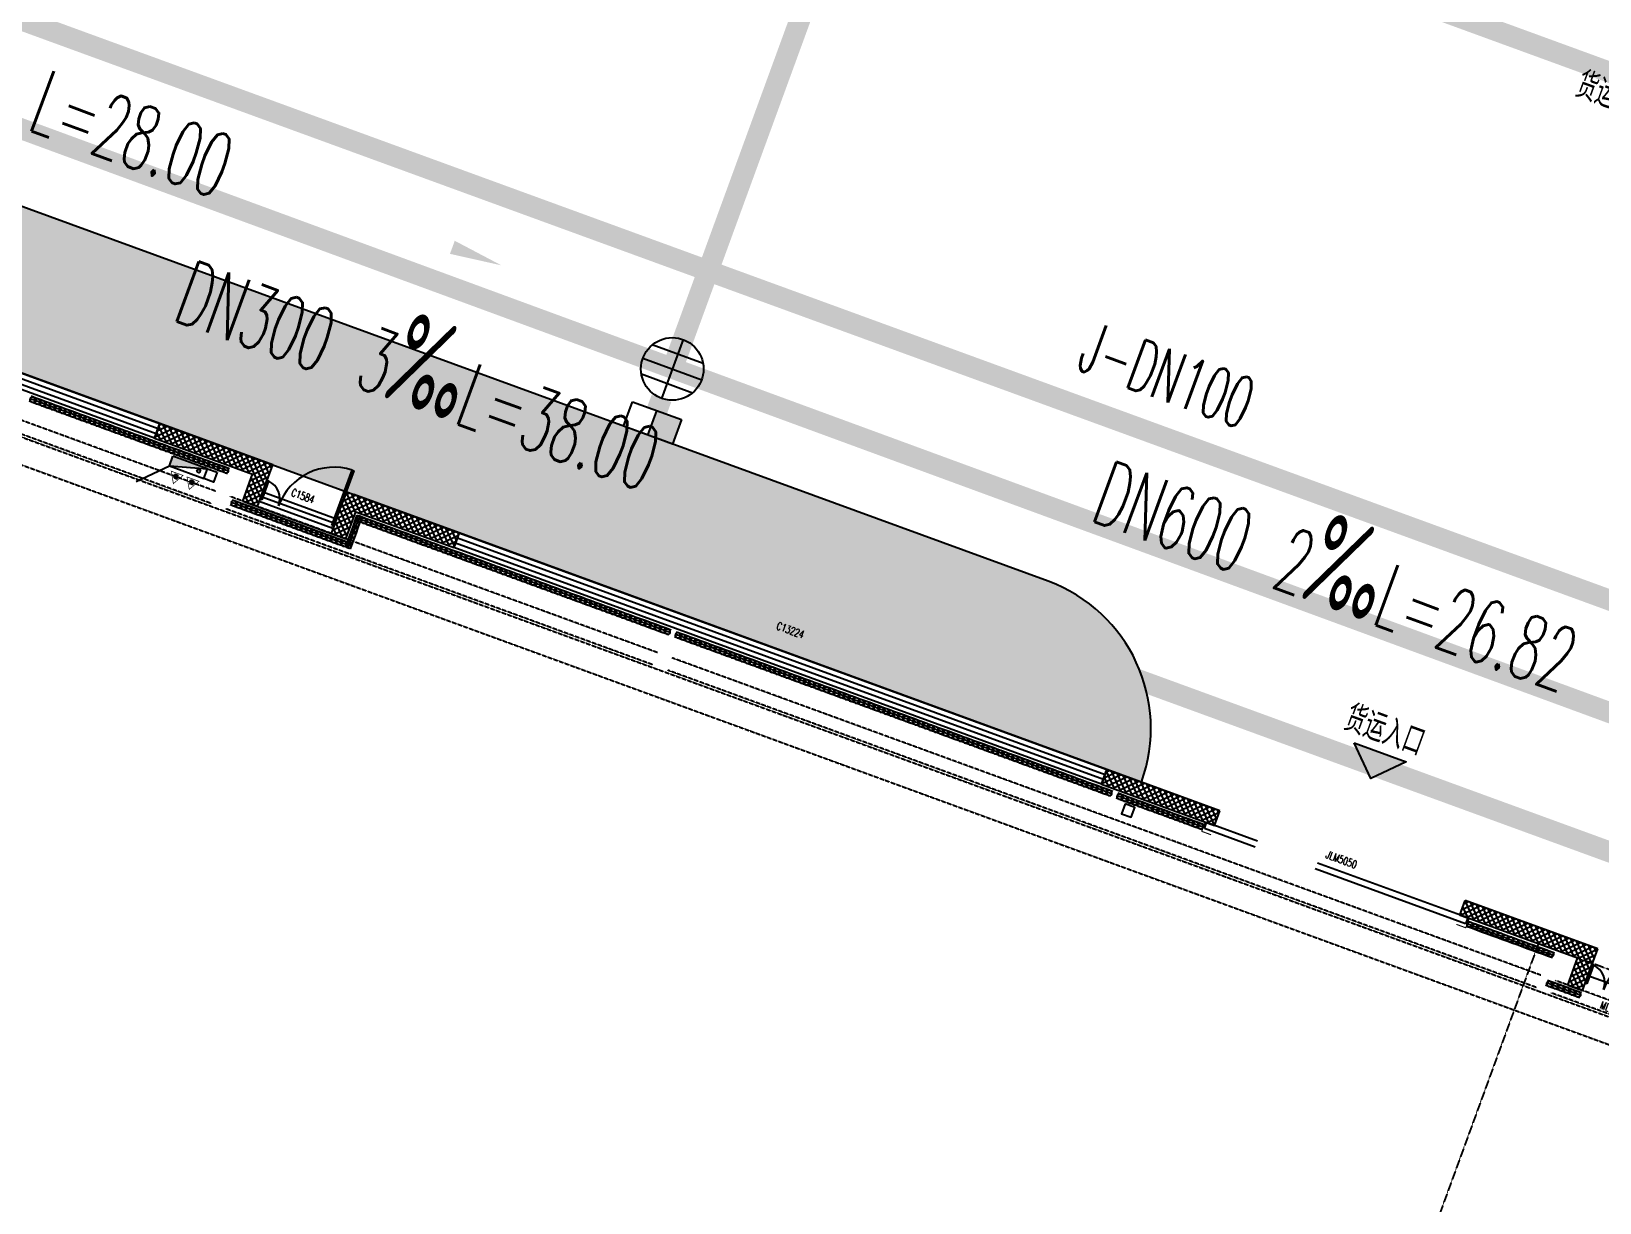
# Model space of a CAD drawing. Extents: x -111898 to 889894, y -2 to 1194865.
# Drawn here: x 629772 to 659789, y 815935 to 838362 of the extents above; entities that cross this region are included whole.
import ezdxf

# ---------------------------------------------------------------- set-up
doc = ezdxf.new("R2010")
doc.units = 0
doc.header["$LTSCALE"] = 10
doc.header["$MEASUREMENT"] = 0
doc.linetypes.add('10平面$0$10平面$0$DASH', pattern=[0.35, 0.25, -0.1])
doc.linetypes.add('10平面$0$DASH', pattern=[0.35, 0.25, -0.1])
doc.layers.get('Defpoints').update_dxf_attribs({"color": 210})
for name, color, linetype in [('0-WALL', 252, 'Continuous'), ('10平面$0$10平面$0$WINDOW', 4, 'Continuous'), ('10平面$0$10平面$0$WINDOW_TEXT', 7, 'Continuous'), ('10平面$0$A-HRAIL', 173, 'Continuous'), ('10平面$0$A-SFCE', 30, 'Continuous'), ('10平面$0$A-TEXT', 61, 'Continuous'), ('10平面$0$AS-WALL', 40, 'Continuous'), ('10平面$0$FH-tri', 180, 'Continuous'), ('10平面$0$PUB_HATCH', 8, 'Continuous'), ('10平面$0$WINDOW', 4, 'Continuous'), ('10平面$0$建-窗', 4, 'Continuous'), ('10平面$0$建-门窗编号', 7, 'Continuous'), ('DIM_污水', 2, 'Continuous'), ('DIM_雨水', 4, 'Continuous'), ('Gps-ZF雨水', 4, 'TG_Y'), ('SB_ZF消火栓', 10, 'Continuous'), ('SB_ZF消火栓M', 10, 'Continuous'), ('TEXT_污水', 2, 'Continuous'), ('TEXT_给水', 3, 'Continuous'), ('TEXT_雨水', 4, 'Continuous'), ('TWT_雨水口', 4, 'Continuous'), ('WALL', 252, 'Continuous'), ('WELL_雨水', 4, 'Continuous')]:
    doc.layers.add(name, color=color, linetype=linetype)
for name, color, linetype, lineweight in [('GPS-ZF污水', 2, 'TG_W', 60), ('GPS-ZF消防', 1, 'TG_X', 60), ('GPS-ZF给水', 3, 'TG_J', 60)]:
    doc.layers.add(name, color=color, linetype=linetype, lineweight=lineweight)
doc.styles.add('10平面$0$10平面$0$_TCH_WINDOW', font='SIMPLEX', dxfattribs={"height": 3.5, "bigfont": 'GBCBIG'})
doc.styles.add('10平面$0$A-STANDARD', font='SIMPLEX', dxfattribs={"bigfont": 'GBCBIG'})
doc.styles.add('10平面$0$A-WIN-LABEL', font='SIMPLEX', dxfattribs={"bigfont": 'GBCBIG'})
doc.styles.add('_TWT_PIPEDN', font='SIMPLEX', dxfattribs={"width": 0.6, "height": 3, "bigfont": 'HZTXT'})
doc.styles.add('TG_LINETYPE', font='SIMPLEX', dxfattribs={"width": 0.8, "height": 3.5, "bigfont": 'HZTXT'})
doc.linetypes.add('TG_J', pattern='A,2,-0.3,["J",TG_LINETYPE,S=0.1,R=0,X=-0.23,Y=-0.15],0', length=2.3)
doc.linetypes.add('TG_W', pattern='A,2,-0.3,["W",TG_LINETYPE,S=0.1,R=0,X=-0.23,Y=-0.15],0', length=2.3)
doc.linetypes.add('TG_WX', pattern='A,3,-0.6,["WX",TG_LINETYPE,S=0.1,R=0,X=-0.52,Y=-0.15],0', length=3.6)
doc.linetypes.add('TG_X', pattern='A,5,-0.3,["X",TG_LINETYPE,S=0.1,R=0,X=-0.23,Y=-0.15],0', length=5.3)
doc.linetypes.add('TG_Y', pattern='A,2,-0.3,["Y",TG_LINETYPE,S=0.1,R=0,X=-0.25,Y=-0.15],0', length=2.3)
pattern_1 = [(45, (60, 0), (-60.000061, 60.000061), []), (135, (60, 0), (-60.000061, -60.000061), [])]
pattern_2 = [(359.79974, (-824318.4, 704905.5), (1605.5824, 1594.398), [240, -48, 64, -48, 240, -960]), (359.79974, (-824398.3, 704953.8), (1605.5824, 1594.398), [160, -120, 240, -120, 160, -800]), (359.79974, (-823836, 705591.9), (1605.5824, 1594.398), [200, -80, 200, -1120]), (359.79974, (-824634.9, 705914.7), (1605.5824, 1594.398), [80, -160, 80, -1280]), (89.79974, (-824474.9, 705914.1), (-1594.398, 1605.5824), [144, -1456]), (89.79974, (-823998.3, 704952.4), (-1594.398, 1605.5824), [160, -1440]), (89.79974, (-823596, 705591), (-1594.398, 1605.5824), [160, -1440]), (44.79974, (-823790.3, 704935.7), (5.5922, 1599.9902), [160, -2102.7417]), (134.79974, (-824206.3, 704937.2), (-1599.9902, 5.5922), [160, -2102.7417]), (63.23469, (-823838.3, 704943.9), (5.5922, 1599.99023), [160, -3417.7088]), (75.7635, (-823918.27, 704952.15), (5.59221, 1599.99023), [160, -6436.969]), (75.7635, (-823516.03, 705590.75), (5.59221, 1599.99023), [128, -6468.969]), (75.7635, (-824442.9, 705914), (5.59221, 1599.99023), [112, -6484.969]), (103.835987, (-824078.27, 704952.7), (5.59221, 1599.99023), [160, -6436.969]), (103.835987, (-823676.03, 705591.3), (5.59221, 1599.99023), [128, -6468.969]), (103.835987, (-824506.9, 705914.2), (5.59221, 1599.99023), [112, -6484.969]), (116.364795, (-824158.3, 704945), (5.5922, 1599.99023), [160, -3417.7069])]

# ---------------------------------------------------------------- blocks, each defined once
blk = doc.blocks.new('10平面$0$JYC-1')
at = {"layer": '10平面$0$FH-tri'}
h = blk.add_hatch(color=2, dxfattribs=at)
h.dxf.hatch_style = 1
h.paths.add_polyline_path([(-91070, 89820), (-89820, 91070), (-89820, 89820)])
at = {"layer": '10平面$0$FH-tri', "color": 2}
blk.add_lwpolyline([(-91070, 89820), (-89820, 91070), (-89820, 91070), (-89820, 89820)], close=True, dxfattribs=at)
at = {"layer": '10平面$0$A-TEXT', "style": '10平面$0$A-STANDARD'}
for p in [(-106842, 104859), (-91627, 89644)]:
    blk.add_text('货运入口', height=900.2, rotation=45, dxfattribs=at).set_placement(p)
blk = doc.blocks.new('10平面$0$WINDOW2DLIB$DYNSTYLE$00000005')
at = {"color": 0}
for points in [[(-0.5, 0.5), (-0.5, -0.5)], [(-0.5, 0.5), (0.5, 0.5)], [(0.5, -0.5), (0.5, 0.5)], [(0.5, 0.1667), (-0.5, 0.1667)], [(0.5, -0.1667), (-0.5, -0.1667)], [(-0.5, -0.5), (0.5, -0.5)]]:
    blk.add_lwpolyline(points, dxfattribs=at)
blk = doc.blocks.new('10平面$0$10平面$0$$DorLib2D$00000126')
at = {"color": 0, "linetype": 'Continuous'}
for p, q in [((-0.532, 0.5), (-0.532, 0.9)), ((0.532, 0.9), (0.532, 0.5))]:
    blk.add_line(p, q, dxfattribs=at)
at = {"color": 0, "linetype": '10平面$0$10平面$0$DASH'}
for p, q in [((-0.532, 0.9), (0.532, 0.9)), ((-0.532, 0.5), (0.532, 0.5))]:
    blk.add_line(p, q, dxfattribs=at)
blk = doc.blocks.new('10平面$0$DOOR2DLIB$SYSLIB$00000123')
at = {"color": 0}
for p, q in [((0.475, -0.001), (0.475, 0.752)), ((0.475, 0.752), (0.5, 0.752)), ((0.5, -0.001), (0.5, 0.752)), ((-0.5, 0), (-0.5, 0.252)), ((-0.475, 0.252), (-0.5, 0.252)), ((-0.475, 0), (-0.475, 0.252)), ((-0.475, 0), (-0.5, 0)), ((0.475, -0.001), (0.5, -0.001))]:
    blk.add_line(p, q, dxfattribs=at)
for centre, radius, start, end in [((0.505, -0.002), 0.755, 92.2493, 179.7238), ((-0.501, 0.003), 0.251, 359.7899, 84.0974)]:
    blk.add_arc(centre, radius, start, end, dxfattribs=at)
blk = doc.blocks.new('10平面$0$42343243')
at = {"layer": '10平面$0$PUB_HATCH'}
h = blk.add_hatch(dxfattribs=at)
h.set_pattern_fill('多孔材料', color=256, scale=30, style=0)
h.set_pattern_definition(pattern_1)
h.paths.add_polyline_path([(-173154, 1223170), (-175454, 1223170), (-175454, 1222870), (-173454, 1222870)])
h = blk.add_hatch(dxfattribs=at)
h.set_pattern_fill('多孔材料', color=256, scale=30, style=0)
h.set_pattern_definition(pattern_1)
h.paths.add_polyline_path([(-173454, 1222320), (-173154, 1222620), (-173154, 1223170), (-173454, 1222870)])
h = blk.add_hatch(dxfattribs=at)
h.set_pattern_fill('多孔材料', color=256, scale=30, style=0)
h.set_pattern_definition(pattern_1)
h.paths.add_polyline_path([(-171654, 1222870), (-171504, 1222970), (-171504, 1223170), (-171654, 1223170)])
h = blk.add_hatch(dxfattribs=at)
h.set_pattern_fill('多孔材料', color=256, scale=30, style=0)
h.set_pattern_definition(pattern_1)
h.paths.add_polyline_path([(-171654, 1222620), (-171354, 1222320), (-171354, 1222870), (-171504, 1222970), (-171654, 1222870)])
h = blk.add_hatch(dxfattribs=at)
h.set_pattern_fill('多孔材料', color=256, scale=30, style=0)
h.set_pattern_definition(pattern_1)
h.paths.add_polyline_path([(-171354, 1222870), (-169354, 1222870), (-169354, 1223170), (-171504, 1223170), (-171504, 1222970)])
h = blk.add_hatch(dxfattribs=at)
h.set_pattern_fill('多孔材料', color=256, scale=30, style=0)
h.set_pattern_definition(pattern_1)
h.paths.add_polyline_path([(-153854, 1223170), (-156154, 1223170), (-156154, 1222870), (-153854, 1222870)])
h = blk.add_hatch(dxfattribs=at)
h.set_pattern_fill('多孔材料', color=256, scale=30, style=0)
h.set_pattern_definition(pattern_1)
h.paths.add_polyline_path([(-146454, 1222870), (-146154, 1223170), (-148854, 1223170), (-148854, 1222870)])
h = blk.add_hatch(dxfattribs=at)
h.set_pattern_fill('多孔材料', color=256, scale=30, style=0)
h.set_pattern_definition(pattern_1)
h.paths.add_polyline_path([(-146454, 1222320), (-146154, 1222620), (-146154, 1223170), (-146454, 1222870)])
h = blk.add_hatch(dxfattribs=at)
h.set_pattern_fill('多孔材料', color=256, scale=30, style=0)
h.set_pattern_definition(pattern_1)
h.paths.add_polyline_path([(-173454, 1222320), (-173154, 1222320), (-173154, 1222620)])
h = blk.add_hatch(dxfattribs=at)
h.set_pattern_fill('多孔材料', color=256, scale=30, style=0)
h.set_pattern_definition(pattern_1)
h.paths.add_polyline_path([(-171654, 1222620), (-171654, 1222320), (-171354, 1222320)])
h = blk.add_hatch(dxfattribs=at)
h.set_pattern_fill('多孔材料', color=256, scale=30, style=0)
h.set_pattern_definition(pattern_1)
h.paths.add_polyline_path([(-146454, 1222320), (-146154, 1222320), (-146154, 1222620)])
at = {"layer": '10平面$0$10平面$0$WINDOW'}
blk.add_line((-144654, 1222620), (-146154, 1222620), dxfattribs=at)
at = {"layer": '10平面$0$AS-WALL'}
for p, q in [((-173154, 1223170), (-175454, 1223170)), ((-175454, 1223170), (-175454, 1222870)), ((-173154, 1222620), (-173154, 1223170)), ((-171654, 1223170), (-171504, 1223170)), ((-171654, 1223170), (-171654, 1222870)), ((-169354, 1223170), (-171504, 1223170)), ((-169354, 1222870), (-169354, 1223170)), ((-153854, 1223170), (-156154, 1223170)), ((-156154, 1223170), (-156154, 1222870)), ((-153854, 1222870), (-153854, 1223170)), ((-146154, 1223170), (-148854, 1223170)), ((-148854, 1222870), (-148854, 1223170)), ((-146154, 1222620), (-146154, 1223170)), ((-175454, 1222870), (-173454, 1222870)), ((-173454, 1222320), (-173454, 1222870)), ((-173154, 1222320), (-173154, 1222620)), ((-171654, 1222870), (-171654, 1222870)), ((-171654, 1222620), (-171654, 1222870)), ((-171654, 1222620), (-171654, 1222320)), ((-171354, 1222320), (-171354, 1222870)), ((-171354, 1222870), (-169354, 1222870)), ((-156154, 1222870), (-153854, 1222870)), ((-146454, 1222870), (-148854, 1222870)), ((-146454, 1222320), (-146454, 1222870)), ((-146154, 1222320), (-146154, 1222620)), ((-173454, 1222320), (-173154, 1222320)), ((-171654, 1222320), (-171354, 1222320)), ((-146454, 1222320), (-146154, 1222320))]:
    blk.add_line(p, q, dxfattribs=at)
at = {"layer": '10平面$0$10平面$0$WINDOW'}
ref = blk.add_blockref('10平面$0$DOOR2DLIB$SYSLIB$00000123', (-145404, 1222470), dxfattribs=dict(at, xscale=-1500, yscale=-1500, zscale=300, rotation=179.9999999999555))
ref.add_attrib('A', 'MLC1584', (-145737, 1222108), dxfattribs={"layer": '10平面$0$10平面$0$WINDOW_TEXT', "height": 148.8, "rotation": 360, "style": '10平面$0$10平面$0$_TCH_WINDOW', "width": 0.705882})
ref = blk.add_blockref('10平面$0$10平面$0$$DorLib2D$00000126', (-151354, 1223020), dxfattribs=dict(at, xscale=5000, yscale=300, zscale=300, rotation=180))
ref.add_attrib('A', 'JLM5050', (-151655, 1223016), dxfattribs={"layer": '10平面$0$10平面$0$WINDOW_TEXT', "height": 148.8, "style": '10平面$0$10平面$0$_TCH_WINDOW', "width": 0.705882})
at = {"layer": '10平面$0$建-窗'}
ref = blk.add_blockref('10平面$0$WINDOW2DLIB$DYNSTYLE$00000005', (-185904, 1223020), dxfattribs=dict(at, xscale=-20900, yscale=-300, zscale=300, rotation=359.9999999994913))
ref.add_attrib('A', 'C20924', (-186194, 1223521), dxfattribs={"layer": '10平面$0$建-门窗编号', "height": 148.8, "style": '10平面$0$A-WIN-LABEL', "width": 0.705882})
ref = blk.add_blockref('10平面$0$WINDOW2DLIB$DYNSTYLE$00000005', (-162754, 1223020), dxfattribs=dict(at, xscale=-13200, yscale=-300, zscale=300, rotation=359.9999999996728))
ref.add_attrib('A', 'C13224', (-163034, 1223521), dxfattribs={"layer": '10平面$0$建-门窗编号', "height": 148.8, "style": '10平面$0$A-WIN-LABEL', "width": 0.705882})
ref = blk.add_blockref('10平面$0$WINDOW2DLIB$DYNSTYLE$00000005', (-172404, 1222470), dxfattribs=dict(at, xscale=-1500, yscale=300, zscale=300, rotation=179.9999999999555))
ref.add_attrib('A', 'C1584', (-172634, 1222733), dxfattribs={"layer": '10平面$0$建-门窗编号', "height": 148.8, "rotation": 360, "style": '10平面$0$A-WIN-LABEL', "width": 0.705882})
blk = doc.blocks.new('A$C5D961328')
at = {"layer": 'SB_ZF消火栓', "linetype": 'Continuous'}
h = blk.add_hatch(dxfattribs=at)
h.set_pattern_fill('ANSI31', color=256, scale=129.330432, angle=270, style=0)
h.set_pattern_definition([(45, (-18410.044, -5691.868), (11.431303, -11.431303), [])])
h.paths.add_polyline_path([(228, 343), (228, 427), (153, 427), (153, 343)])
h = blk.add_hatch(dxfattribs=at)
h.set_pattern_fill('ANSI31', color=256, scale=129.330432, angle=270, style=0)
h.set_pattern_definition([(45, (-18087.504, -5691.868), (11.431303, -11.431303), [])])
h.paths.add_polyline_path([(550, 343), (550, 427), (475, 427), (475, 343)])
at = {"layer": 'SB_ZF消火栓'}
blk.add_hatch(color=256, dxfattribs=at).paths.add_polyline_path([(0, 40), (700, 40), (700, 240)])
for p, q in [((1195, 735), (700, 240)), ((700, 240), (0, 240)), ((0, 240), (0, 40)), ((700, 240), (0, 40)), ((0, 40), (700, 40)), ((700, 240), (700, 40))]:
    blk.add_line(p, q, dxfattribs=at)
at = {"layer": 'SB_ZF消火栓', "linetype": 'Continuous'}
for points, const_width in [([(312, 321), (190, 531), (69, 321), (312, 321), (190, 531)], 12.9), ([(228, 343), (228, 427), (153, 427), (153, 343), (228, 343)], 7.76), ([(634, 321), (513, 531), (392, 321), (634, 321), (513, 531)], 12.9), ([(550, 343), (550, 427), (475, 427), (475, 343), (550, 343)], 7.76)]:
    blk.add_lwpolyline(points, dxfattribs=dict(at, const_width=const_width))
at = {"layer": 'SB_ZF消火栓', "color": 1}
blk.add_circle((140, 140), 32.5, dxfattribs=at)
blk = doc.blocks.new('10平面$0$3333')
at = {"layer": '10平面$0$A-SFCE', "const_width": 20}
blk.add_lwpolyline([(-227064, 766320), (-227064, 766510), (-227244, 766510), (-227244, 766320)], dxfattribs=at)
blk = doc.blocks.new('10平面$0$99平面图例外参$0$$LinePat$圆环')
for points in [[(0, 150), (300, 150)], [(0, 0), (300, 0)], [(0, -150), (300, -150)]]:
    blk.add_lwpolyline(points)
at = {"color": 0}
blk.add_circle((150, 0), 150, dxfattribs=at)
blk = doc.blocks.new('DOOR2DLIB$SYSLIB$00000123')
at = {"color": 0}
for p, q in [((0.475, -0.001), (0.475, 0.752)), ((0.475, 0.752), (0.5, 0.752)), ((0.5, -0.001), (0.5, 0.752)), ((-0.5, 0), (-0.5, 0.252)), ((-0.475, 0.252), (-0.5, 0.252)), ((-0.475, 0), (-0.475, 0.252)), ((-0.475, 0), (-0.5, 0)), ((0.475, -0.001), (0.5, -0.001))]:
    blk.add_line(p, q, dxfattribs=at)
for centre, radius, start, end in [((0.505, -0.002), 0.755, 92.2493, 179.7238), ((-0.501, 0.003), 0.251, 359.7899, 84.0974)]:
    blk.add_arc(centre, radius, start, end, dxfattribs=at)
blk = doc.blocks.new('$TwtSys$00000424')
for p, q in [((-500, 250), (500, 250)), ((-500, -250), (-500, 250)), ((0, -250), (0, 250)), ((500, 250), (500, -250)), ((500, -250), (-500, -250))]:
    blk.add_line(p, q)
blk.add_solid([(0, 250), (500, 250), (0, -250), (500, -250)])
blk = doc.blocks.new('$TWTSYS$00000375')
for p, q in [((0, 0.5, 0), (0, -0.5, 0)), ((-0.5, 0, 0), (0.5, 0, 0)), ((0.433, 0.25, 0), (-0.433, 0.25, 0)), ((0.433, -0.25, 0), (-0.433, -0.25, 0))]:
    blk.add_line(p, q)
blk.add_circle((0, 0, 0), 0.5)

msp = doc.modelspace()

# ---------------------------------------------------------------- hatches: boundary and pattern name
at = {"layer": '0-WALL'}
h = msp.add_hatch(dxfattribs=at)
h.set_pattern_fill('草坪或沼泽', color=8, scale=400, angle=-0.200257)
h.set_pattern_definition([(359.79974, (-824318.4, 704905.5), (1605.5824, 1594.398), [240, -48, 64, -48, 240, -960]), (359.79974, (-824398.3, 704953.8), (1605.5824, 1594.398), [160, -120, 240, -120, 160, -800]), (359.79974, (-823836, 705591.9), (1605.5824, 1594.398), [200, -80, 200, -1120]), (359.79974, (-824634.9, 705914.7), (1605.5824, 1594.398), [80, -160, 80, -1280]), (89.79974, (-824474.9, 705914.1), (-1594.398, 1605.5824), [144, -1456]), (89.79974, (-823998.3, 704952.4), (-1594.398, 1605.5824), [160, -1440]), (89.79974, (-823596, 705591), (-1594.398, 1605.5824), [160, -1440]), (44.79974, (-823790.3, 704935.7), (5.5922, 1599.9902), [160, -2102.7417]), (134.79974, (-824206.3, 704937.2), (-1599.9902, 5.5922), [160, -2102.7417]), (63.23469, (-823838.3, 704943.9), (5.5922, 1599.99023), [160, -3417.7088]), (75.7635, (-823918.27, 704952.15), (5.59221, 1599.99023), [160, -6436.969]), (75.7635, (-823516.03, 705590.75), (5.59221, 1599.99023), [128, -6468.969]), (75.7635, (-824442.9, 705914), (5.59221, 1599.99023), [112, -6484.969]), (103.835987, (-824078.27, 704952.7), (5.59221, 1599.99023), [160, -6436.969]), (103.835987, (-823676.03, 705591.3), (5.59221, 1599.99023), [128, -6468.969]), (103.835987, (-824506.9, 705914.2), (5.59221, 1599.99023), [112, -6484.969]), (116.364795, (-824158.3, 704945), (5.5922, 1599.99023), [160, -3417.7069])])
edge = h.paths.add_edge_path()
edge.add_line((741503.08, 933538.38), (741712.87, 934018.57))
edge.add_line((741712.87, 934018.57), (745060.96, 941812.89))
edge.add_line((745060.96, 941812.89), (766890.86, 1001849.76))
edge.add_line((766890.86, 1001849.76), (760346.98, 1016169.02))
edge.add_line((760346.98, 1016169.02), (737579.78, 1026362.54))
edge.add_line((737579.78, 1026362.54), (720756.11, 1037729.77))
edge.add_line((720756.11, 1037729.77), (653654.65, 1067773.01))
edge.add_line((653654.65, 1067773.01), (467795.25, 820503.81))
edge.add_line((467795.25, 820503.81), (468143.58, 820404.89))
edge.add_line((468143.58, 820404.89), (647181.92, 1058601.18))
edge.add_line((647181.92, 1058601.18), (648464.56, 1058132.56))
edge.add_line((648464.56, 1058132.56), (650350.23, 1063296.8))
edge.add_line((650350.23, 1063296.8), (720796.15, 1037558.69))
edge.add_line((720796.15, 1037558.69), (718909.6, 1032395.07))
edge.add_line((718909.6, 1032395.07), (725484.49, 1029992.9))
edge.add_line((725484.49, 1029992.9), (726513.26, 1032808.65))
edge.add_line((726513.26, 1032808.65), (729331.07, 1031779.14))
edge.add_line((729331.07, 1031779.14), (728302.36, 1028963.46))
edge.add_line((728302.36, 1028963.46), (747084.56, 1022101.19))
edge.add_line((747084.56, 1022101.19), (755217.14, 1018452.95))
edge.add_arc((743028.5, 1006160.87), 17310.64, -14.619994, 45.242091, ccw=False)
edge.add_line((759778.64, 1001791.54), (760685.99, 1001458.08))
edge.add_line((760685.99, 1001458.08), (765094.65, 999847.31))
edge.add_line((765094.65, 999847.31), (740941.69, 933744.02))
edge.add_line((740941.69, 933744.02), (741503.08, 933538.38))
h = msp.add_hatch(dxfattribs=at)
h.set_pattern_fill('草坪或沼泽', color=8, scale=400, angle=-0.200257)
h.set_pattern_definition(pattern_2)
edge = h.paths.add_edge_path()
edge.add_arc((648199.44, 825017.41), 3000, -20.069894, 69.810161)
edge.add_line((649234.84, 827833.07), (615045.33, 840324.56))
edge.add_arc((614009.94, 837508.88), 3000.02, 69.81041, 159.929048)
edge.add_line((611192.12, 838538.43), (651017.27, 823987.91))
h = msp.add_hatch(dxfattribs=at)
h.set_pattern_fill('草坪或沼泽', color=8, scale=400, angle=-0.200257)
h.set_pattern_definition(pattern_2)
edge = h.paths.add_edge_path()
edge.add_arc((650511.7, 756169.39), 10500.96, 256.529736, 339.513382)
edge.add_line((660348.51, 752494.17), (679697.02, 805450.72))
edge.add_arc((669857.31, 809118.83), 10501.18, 339.555259, 430.470113)
edge.add_line((673367.84, 819015.84), (665666.23, 821829.71))
edge.add_arc((664733, 818975.44), 3002.96, 71.894482, 159.906593)
edge.add_line((661912.83, 820007.11), (676753.33, 814584.98))
edge.add_line((676753.33, 814584.98), (651633.06, 745830.18))
edge.add_line((651633.06, 745830.18), (636792.24, 751252.41))
edge.add_line((636792.24, 751252.41), (636463.06, 750350.45))
edge.add_arc((637878, 749836.1), 1505.53, 160.023006, 253.015376)
edge.add_line((637438.21, 748396.24), (648065.6, 745957.3))

# ---------------------------------------------------------------- linework, layer by layer
msp.add_lwpolyline([(651017.27, 823987.91, 0.41360054), (649234.84, 827833.07), (615045.33, 840324.56, 0.41482016), (611192.12, 838538.43)], format="xyb", close=True, dxfattribs=at)
at = {"layer": 'Defpoints', "color": 7}
for points in [[(633328.26, 829918.48), (633259.63, 829730.62), (633071.77, 829799.26), (633140.41, 829987.11)], [(650704.8, 823569.78), (650636.17, 823381.93), (650824.02, 823313.29), (650892.65, 823501.15)]]:
    msp.add_lwpolyline(points, close=True, dxfattribs=at)
at = {"layer": 'DIM_污水'}
msp.add_lwpolyline([(642726.93, 829612.53, 0, 0, 0), (646652.88, 828168.04, 0, 266.67, 0), (645714.39, 828513.34, 0, 0, 0)], format="xyseb", dxfattribs=at)
at = {"layer": 'DIM_雨水'}
msp.add_lwpolyline([(635921.52, 834928.72, 0, 0, 0), (638768.46, 833881.24, 0, 266.67, 0), (637829.97, 834226.54, 0, 0, 0)], format="xyseb", dxfattribs=at)
at = {"layer": 'GPS-ZF污水', "ltscale": 0.1, "const_width": 400}
msp.add_lwpolyline([(629238.81, 833882.44), (663804.03, 821253.69)], dxfattribs=at)
at = {"layer": 'GPS-ZF消防', "linetype": 'TG_WX', "ltscale": 0.1, "const_width": 400}
msp.add_lwpolyline([(641064.28, 844491.36), (682447.92, 829370.93)], dxfattribs=at)
at = {"layer": 'GPS-ZF给水', "ltscale": 0.1, "const_width": 400}
msp.add_lwpolyline([(521826.69, 877948.18), (679851.32, 820212.27)], dxfattribs=at)
at = {"layer": 'Gps-ZF雨水', "ltscale": 0.1, "const_width": 400}
for points in [[(615765.65, 841577.11), (642043.89, 831910)], [(642043.89, 831910), (645540.29, 841479.7)], [(642039.4, 831897.7), (642043.89, 831910)], [(642043.89, 831910), (666654, 822866.24)], [(641745.77, 831098.53), (641832.47, 831334.51)]]:
    msp.add_lwpolyline(points, dxfattribs=at)
at = {"layer": 'WALL', "color": 8, "linetype": '10平面$0$DASH'}
for p, q in [((519781.97, 870711.68), (669314.13, 816078.59)), ((519610.39, 870242.05), (669142.54, 815608.96)), ((633216.27, 829320.55), (616591.15, 835394.7)), ((633302.06, 829555.37), (616676.94, 835629.52)), ((641755.51, 826466.81), (633583.84, 829452.41)), ((641669.72, 826231.99), (633498.05, 829217.6)), ((658576.62, 820054.89), (641951.5, 826129.04)), ((658662.41, 820289.7), (642037.29, 826363.86)), ((667115.87, 817201.15), (658944.2, 820186.75)), ((667030.07, 816966.33), (658858.4, 819951.93))]:
    msp.add_line(p, q, dxfattribs=at)
at = {"layer": 'WALL', "color": 8, "linetype": '10平面$0$DASH', "ltscale": 2}
msp.add_lwpolyline([(652181.85, 803280.74), (670215.88, 796691.82), (676650.3, 814302.99), (658616.27, 820891.9)], close=True, dxfattribs=at)

# ---------------------------------------------------------------- block references
at = {"layer": '10平面$0$A-HRAIL', "yscale": 0.3333333333333334, "zscale": 0.3333333333333333}
for p, xscale, rotation in [((629843.12, 831291.77), -0.3368181818181818, 339.9297114343898), ((629938.03, 831257.1), -0.3368181818181818, 339.9297114343898), ((630032.94, 831222.42), -0.3368181818181818, 339.9297114343898), ((630127.85, 831187.75), -0.3368181818181818, 339.9297114343898), ((630222.76, 831153.07), -0.3368181818181818, 339.9297114343898), ((630317.67, 831118.39), -0.3368181818181818, 339.9297114343898), ((630412.58, 831083.72), -0.3368181818181818, 339.9297114343898), ((630507.49, 831049.04), -0.3368181818181818, 339.9297114343898), ((630602.4, 831014.37), -0.3368181818181818, 339.9297114343898), ((630697.31, 830979.69), -0.3368181818181818, 339.9297114343898), ((630792.22, 830945.01), -0.3368181818181818, 339.9297114343898), ((630887.13, 830910.34), -0.3368181818181818, 339.9297114343898), ((630982.03, 830875.66), -0.3368181818181818, 339.9297114343898), ((631076.94, 830840.99), -0.3368181818181818, 339.9297114343898), ((631171.85, 830806.31), -0.3368181818181818, 339.9297114343898), ((631266.76, 830771.63), -0.3368181818181818, 339.9297114343898), ((631361.67, 830736.96), -0.3368181818181818, 339.9297114343898), ((631456.58, 830702.28), -0.3368181818181818, 339.9297114343898), ((631551.49, 830667.61), -0.3368181818181818, 339.9297114343898), ((631646.4, 830632.93), -0.3368181818181818, 339.9297114343898), ((631741.31, 830598.25), -0.3368181818181818, 339.9297114343898), ((631836.22, 830563.58), -0.3368181818181818, 339.9297114343898), ((631931.13, 830528.9), -0.3368181818181818, 339.9297114343898), ((632026.04, 830494.23), -0.3368181818181818, 339.9297114343898), ((632120.94, 830459.55), -0.3368181818181818, 339.9297114343898), ((632215.85, 830424.87), -0.3368181818181818, 339.9297114343898), ((632310.76, 830390.2), -0.3368181818181818, 339.9297114343898), ((632405.67, 830355.52), -0.3368181818181818, 339.9297114343898), ((632500.58, 830320.85), -0.3368181818181818, 339.9297114343898), ((632595.49, 830286.17), -0.3368181818181818, 339.9297114343898), ((632690.4, 830251.49), -0.3368181818181818, 339.9297114343898), ((632785.31, 830216.82), -0.3368181818181818, 339.9297114343898), ((632880.22, 830182.14), -0.3368181818181818, 339.9297114343898), ((632975.13, 830147.46), -0.3368181818181818, 339.9297114343898), ((633070.04, 830112.79), -0.3368181818181818, 339.9297114343898), ((633164.95, 830078.11), -0.3368181818181818, 339.9297114343898), ((633259.86, 830043.44), -0.3368181818181818, 339.9297114343898), ((633354.76, 830008.76), -0.3368181818181818, 339.9297114343898), ((633449.67, 829974.08), -0.3368181818181818, 339.9297114343898), ((633544.58, 829939.41), -0.3368181818181818, 339.9297114343898), ((633692.36, 829306.25), -0.3402776645623614, 339.9297114345931), ((633788.24, 829271.21), -0.3402776645623614, 339.9297114345931), ((633884.12, 829236.18), -0.3402776645623614, 339.9297114345931), ((633980.01, 829201.15), -0.3402776645623614, 339.9297114345931), ((634075.89, 829166.12), -0.3402776645623614, 339.9297114345931), ((634171.78, 829131.09), -0.3402776645623614, 339.9297114345931), ((634267.66, 829096.05), -0.3402776645623614, 339.9297114345931), ((634363.54, 829061.02), -0.3402776645623614, 339.9297114345931), ((634459.43, 829025.99), -0.3402776645623614, 339.9297114345931), ((634555.31, 828990.96), -0.3402776645623614, 339.9297114345931), ((636019.45, 828979.47), -0.3611111227129974, 249.9297114345931), ((636085.81, 829010.95), -0.3384127415496768, 339.9297114343898), ((634651.2, 828955.92), -0.3402776645623614, 339.9297114345931), ((634747.08, 828920.89), -0.3402776645623614, 339.9297114345931), ((634842.96, 828885.86), -0.3402776645623614, 339.9297114345931), ((634938.85, 828850.83), -0.3402776645623614, 339.9297114345931), ((635034.73, 828815.8), -0.3402776645623614, 339.9297114345931), ((635130.62, 828780.76), -0.3402776645623614, 339.9297114345931), ((635226.5, 828745.73), -0.3402776645623614, 339.9297114345931), ((635322.38, 828710.7), -0.3402776645623614, 339.9297114345931), ((635907.92, 828674.21), -0.3611111227129974, 249.9297114345931), ((635945.1, 828775.96), -0.3611111227129974, 249.9297114345931), ((635982.27, 828877.72), -0.3611111227129974, 249.9297114345931), ((636181.16, 828976.11), -0.3384127415496768, 339.9297114343898), ((636276.52, 828941.27), -0.3384127415496768, 339.9297114343898), ((636371.88, 828906.43), -0.3384127415496768, 339.9297114343898), ((636467.24, 828871.59), -0.3384127415496768, 339.9297114343898), ((636562.6, 828836.75), -0.3384127415496768, 339.9297114343898), ((636657.96, 828801.91), -0.3384127415496768, 339.9297114343898), ((636753.32, 828767.07), -0.3384127415496768, 339.9297114343898), ((636848.67, 828732.23), -0.3384127415496768, 339.9297114343898), ((636944.03, 828697.39), -0.3384127415496768, 339.9297114343898), ((635418.27, 828675.67), -0.3402776645623614, 339.9297114345931), ((635514.15, 828640.63), -0.3402776645623614, 339.9297114345931), ((635610.04, 828605.6), -0.3402776645623614, 339.9297114345931), ((635705.92, 828570.57), -0.3402776645623614, 339.9297114345931), ((635801.8, 828535.54), -0.3402776645623614, 339.9297114345931), ((635897.69, 828500.51), -0.3402776645623614, 339.9297114345931), ((635833.57, 828470.7), -0.3611111227129974, 249.9297114345931), ((635870.74, 828572.46), -0.3611111227129974, 249.9297114345931), ((637039.39, 828662.55), -0.3384127415496768, 339.9297114343898), ((637134.75, 828627.71), -0.3384127415496768, 339.9297114343898), ((637230.11, 828592.86), -0.3384127415496768, 339.9297114343898), ((637325.47, 828558.02), -0.3384127415496768, 339.9297114343898), ((637420.82, 828523.18), -0.3384127415496768, 339.9297114343898), ((637516.18, 828488.34), -0.3384127415496768, 339.9297114343898), ((637611.54, 828453.5), -0.3384127415496768, 339.9297114343898), ((637706.9, 828418.66), -0.3384127415496768, 339.9297114343898), ((637802.26, 828383.82), -0.3384127415496768, 339.9297114343898), ((637897.62, 828348.98), -0.3384127415496768, 339.9297114343898), ((637992.98, 828314.14), -0.3384127415496768, 339.9297114343898), ((638088.33, 828279.3), -0.3384127415496768, 339.9297114343898), ((638183.69, 828244.46), -0.3384127415496768, 339.9297114343898), ((638279.05, 828209.62), -0.3384127415496768, 339.9297114343898), ((638374.41, 828174.78), -0.3384127415496768, 339.9297114343898), ((638469.77, 828139.94), -0.3384127415496768, 339.9297114343898), ((638565.13, 828105.1), -0.3384127415496768, 339.9297114343898), ((638660.49, 828070.26), -0.3384127415496768, 339.9297114343898), ((638755.84, 828035.42), -0.3384127415496768, 339.9297114343898), ((638851.2, 828000.58), -0.3384127415496768, 339.9297114343898), ((638946.56, 827965.74), -0.3384127415496768, 339.9297114343898), ((639041.92, 827930.9), -0.3384127415496768, 339.9297114343898), ((639137.28, 827896.06), -0.3384127415496768, 339.9297114343898), ((639232.64, 827861.22), -0.3384127415496768, 339.9297114343898), ((639328, 827826.38), -0.3384127415496768, 339.9297114343898), ((639423.35, 827791.54), -0.3384127415496768, 339.9297114343898), ((639518.71, 827756.7), -0.3384127415496768, 339.9297114343898), ((639614.07, 827721.86), -0.3384127415496768, 339.9297114343898), ((639709.43, 827687.02), -0.3384127415496768, 339.9297114343898), ((639804.79, 827652.18), -0.3384127415496768, 339.9297114343898), ((639900.15, 827617.34), -0.3384127415496768, 339.9297114343898), ((639995.5, 827582.5), -0.3384127415496768, 339.9297114343898), ((640090.86, 827547.66), -0.3384127415496768, 339.9297114343898), ((640186.22, 827512.82), -0.3384127415496768, 339.9297114343898), ((640281.58, 827477.98), -0.3384127415496768, 339.9297114343898), ((640376.94, 827443.14), -0.3384127415496768, 339.9297114343898), ((640472.3, 827408.3), -0.3384127415496768, 339.9297114343898), ((640567.66, 827373.46), -0.3384127415496768, 339.9297114343898), ((640663.01, 827338.62), -0.3384127415496768, 339.9297114343898), ((640758.37, 827303.78), -0.3384127415496768, 339.9297114343898), ((640853.73, 827268.94), -0.3384127415496768, 339.9297114343898), ((640949.09, 827234.1), -0.3384127415496768, 339.9297114343898), ((641044.45, 827199.26), -0.3384127415496768, 339.9297114343898), ((641139.81, 827164.42), -0.3384127415496768, 339.9297114343898), ((641235.17, 827129.58), -0.3384127415496768, 339.9297114343898), ((641330.52, 827094.74), -0.3384127415496768, 339.9297114343898), ((641425.88, 827059.9), -0.3384127415496768, 339.9297114343898), ((641521.24, 827025.06), -0.3384127415496768, 339.9297114343898), ((641616.6, 826990.22), -0.3384127415496768, 339.9297114343898), ((641711.96, 826955.38), -0.3384127415496768, 339.9297114343898), ((641807.32, 826920.54), -0.3384127415496768, 339.9297114343898), ((641902.68, 826885.69), -0.3384127415496768, 339.9297114343898), ((641998.03, 826850.85), -0.3384127415496768, 339.9297114343898), ((642194.38, 826779.12), -0.3368181818181785, 339.9297114343898), ((642289.29, 826744.44), -0.3368181818181785, 339.9297114343898), ((642384.2, 826709.76), -0.3368181818181785, 339.9297114343898), ((642479.11, 826675.09), -0.3368181818181785, 339.9297114343898), ((642574.02, 826640.41), -0.3368181818181785, 339.9297114343898), ((642668.93, 826605.74), -0.3368181818181785, 339.9297114343898), ((642763.84, 826571.06), -0.3368181818181785, 339.9297114343898), ((642858.75, 826536.38), -0.3368181818181785, 339.9297114343898), ((642953.66, 826501.71), -0.3368181818181785, 339.9297114343898), ((643048.57, 826467.03), -0.3368181818181785, 339.9297114343898), ((643143.48, 826432.36), -0.3368181818181785, 339.9297114343898), ((643238.39, 826397.68), -0.3368181818181785, 339.9297114343898), ((643333.29, 826363), -0.3368181818181785, 339.9297114343898), ((643428.2, 826328.33), -0.3368181818181785, 339.9297114343898), ((643523.11, 826293.65), -0.3368181818181785, 339.9297114343898), ((643618.02, 826258.98), -0.3368181818181785, 339.9297114343898), ((643712.93, 826224.3), -0.3368181818181785, 339.9297114343898), ((643807.84, 826189.62), -0.3368181818181785, 339.9297114343898), ((643902.75, 826154.95), -0.3368181818181785, 339.9297114343898), ((643997.66, 826120.27), -0.3368181818181785, 339.9297114343898), ((644092.57, 826085.6), -0.3368181818181785, 339.9297114343898), ((644187.48, 826050.92), -0.3368181818181785, 339.9297114343898), ((644282.39, 826016.24), -0.3368181818181785, 339.9297114343898), ((644377.3, 825981.57), -0.3368181818181785, 339.9297114343898), ((644472.21, 825946.89), -0.3368181818181785, 339.9297114343898), ((644567.11, 825912.22), -0.3368181818181785, 339.9297114343898), ((644662.02, 825877.54), -0.3368181818181785, 339.9297114343898), ((644756.93, 825842.86), -0.3368181818181785, 339.9297114343898), ((644851.84, 825808.19), -0.3368181818181785, 339.9297114343898), ((644946.75, 825773.51), -0.3368181818181785, 339.9297114343898), ((645041.66, 825738.83), -0.3368181818181785, 339.9297114343898), ((645136.57, 825704.16), -0.3368181818181785, 339.9297114343898), ((645231.48, 825669.48), -0.3368181818181785, 339.9297114343898), ((645326.39, 825634.81), -0.3368181818181785, 339.9297114343898), ((645421.3, 825600.13), -0.3368181818181785, 339.9297114343898), ((645516.21, 825565.45), -0.3368181818181785, 339.9297114343898), ((645611.12, 825530.78), -0.3368181818181785, 339.9297114343898), ((645706.02, 825496.1), -0.3368181818181785, 339.9297114343898), ((645800.93, 825461.43), -0.3368181818181785, 339.9297114343898), ((645895.84, 825426.75), -0.3368181818181785, 339.9297114343898), ((645990.75, 825392.07), -0.3368181818181785, 339.9297114343898), ((646085.66, 825357.4), -0.3368181818181785, 339.9297114343898), ((646180.57, 825322.72), -0.3368181818181785, 339.9297114343898), ((646275.48, 825288.05), -0.3368181818181785, 339.9297114343898), ((646370.39, 825253.37), -0.3368181818181785, 339.9297114343898), ((646465.3, 825218.69), -0.3368181818181785, 339.9297114343898), ((646560.21, 825184.02), -0.3368181818181785, 339.9297114343898), ((646655.12, 825149.34), -0.3368181818181785, 339.9297114343898), ((646750.03, 825114.67), -0.3368181818181785, 339.9297114343898), ((646844.94, 825079.99), -0.3368181818181785, 339.9297114343898), ((646939.84, 825045.31), -0.3368181818181785, 339.9297114343898), ((647034.75, 825010.64), -0.3368181818181785, 339.9297114343898), ((647129.66, 824975.96), -0.3368181818181785, 339.9297114343898), ((647224.57, 824941.29), -0.3368181818181785, 339.9297114343898), ((647319.48, 824906.61), -0.3368181818181785, 339.9297114343898), ((647414.39, 824871.93), -0.3368181818181785, 339.9297114343898), ((647509.3, 824837.26), -0.3368181818181785, 339.9297114343898), ((647604.21, 824802.58), -0.3368181818181785, 339.9297114343898), ((647699.12, 824767.91), -0.3368181818181785, 339.9297114343898), ((647794.03, 824733.23), -0.3368181818181785, 339.9297114343898), ((647888.94, 824698.55), -0.3368181818181785, 339.9297114343898), ((647983.85, 824663.88), -0.3368181818181785, 339.9297114343898), ((648078.75, 824629.2), -0.3368181818181785, 339.9297114343898), ((648173.66, 824594.53), -0.3368181818181785, 339.9297114343898), ((648268.57, 824559.85), -0.3368181818181785, 339.9297114343898), ((648363.48, 824525.17), -0.3368181818181785, 339.9297114343898), ((648458.39, 824490.5), -0.3368181818181785, 339.9297114343898), ((648553.3, 824455.82), -0.3368181818181785, 339.9297114343898), ((648648.21, 824421.15), -0.3368181818181785, 339.9297114343898), ((648743.12, 824386.47), -0.3368181818181785, 339.9297114343898), ((648838.03, 824351.79), -0.3368181818181785, 339.9297114343898), ((648932.94, 824317.12), -0.3368181818181785, 339.9297114343898), ((649027.85, 824282.44), -0.3368181818181785, 339.9297114343898), ((649122.76, 824247.77), -0.3368181818181785, 339.9297114343898), ((649217.67, 824213.09), -0.3368181818181785, 339.9297114343898), ((649312.57, 824178.41), -0.3368181818181785, 339.9297114343898), ((649407.48, 824143.74), -0.3368181818181785, 339.9297114343898), ((649502.39, 824109.06), -0.3368181818181785, 339.9297114343898), ((649597.3, 824074.39), -0.3368181818181785, 339.9297114343898), ((649692.21, 824039.71), -0.3368181818181785, 339.9297114343898), ((649787.12, 824005.03), -0.3368181818181785, 339.9297114343898), ((649882.03, 823970.36), -0.3368181818181785, 339.9297114343898), ((649976.94, 823935.68), -0.3368181818181785, 339.9297114343898), ((650071.85, 823901), -0.3368181818181785, 339.9297114343898), ((650166.76, 823866.33), -0.3368181818181785, 339.9297114343898), ((650261.67, 823831.65), -0.3368181818181785, 339.9297114343898), ((650356.58, 823796.98), -0.3368181818181785, 339.9297114343898), ((650451.48, 823762.3), -0.3368181818181785, 339.9297114343898), ((650649.99, 823689.77), -0.3444734679432198, 339.929711434388), ((650747.06, 823654.31), -0.3444734679432198, 339.929711434388), ((650844.13, 823618.85), -0.3444734679432198, 339.929711434388), ((650941.19, 823583.38), -0.3444734679432198, 339.929711434388), ((651038.26, 823547.92), -0.3444734679432198, 339.929711434388), ((651135.32, 823512.45), -0.3444734679432198, 339.929711434388), ((651232.39, 823476.99), -0.3444734679432198, 339.929711434388), ((651329.46, 823441.52), -0.3444734679432198, 339.929711434388), ((651426.52, 823406.06), -0.3444734679432198, 339.929711434388), ((651523.59, 823370.6), -0.3444734679432198, 339.929711434388), ((651620.66, 823335.13), -0.3444734679432198, 339.929711434388), ((651717.72, 823299.67), -0.3444734679432198, 339.929711434388), ((651814.79, 823264.2), -0.3444734679432198, 339.929711434388), ((651911.85, 823228.74), -0.3444734679432198, 339.929711434388), ((652008.92, 823193.28), -0.3444734679432198, 339.929711434388), ((652105.99, 823157.81), -0.3444734679432198, 339.929711434388), ((652203.05, 823122.35), -0.3444734679432198, 339.929711434388), ((657254.81, 821276.64), 0.344473467929484, 339.9297114345931), ((657351.87, 821241.17), 0.344473467929484, 339.9297114345931), ((657448.94, 821205.71), 0.344473467929484, 339.9297114345931), ((657546.01, 821170.25), 0.344473467929484, 339.9297114345931), ((657643.07, 821134.78), 0.344473467929484, 339.9297114345931), ((657740.14, 821099.32), 0.344473467929484, 339.9297114345931), ((657837.2, 821063.85), 0.344473467929484, 339.9297114345931), ((657934.27, 821028.39), 0.344473467929484, 339.9297114345931), ((658031.34, 820992.92), 0.344473467929484, 339.9297114345931), ((658128.4, 820957.46), 0.344473467929484, 339.9297114345931), ((658225.47, 820922), 0.344473467929484, 339.9297114345931), ((658322.54, 820886.53), 0.344473467929484, 339.9297114345931), ((658419.6, 820851.07), 0.344473467929484, 339.9297114345931), ((658516.67, 820815.6), 0.344473467929484, 339.9297114345931), ((658613.74, 820780.14), 0.344473467929484, 339.9297114345931), ((658710.8, 820744.68), 0.344473467929484, 339.9297114345931), ((658807.87, 820709.21), 0.344473467929484, 339.9297114345931), ((658881.68, 820103.07), -0.3866666437865448, 339.9297114345931), ((658990.64, 820063.26), -0.3866666437865448, 339.9297114345931), ((659099.59, 820023.45), -0.3866666437865448, 339.9297114345931), ((659208.55, 819983.65), -0.3866666437865448, 339.9297114345931), ((659317.5, 819943.84), -0.3866666437865448, 339.9297114345931), ((659426.46, 819904.03), -0.3866666437865448, 339.9297114345931)]:
    msp.add_blockref('10平面$0$99平面图例外参$0$$LinePat$圆环', p, dxfattribs=dict(at, xscale=xscale, rotation=rotation))
at = {"layer": '10平面$0$A-SFCE', "rotation": 69.9297114345931}
msp.add_blockref('10平面$0$3333', (1450119.86, 773442.34), dxfattribs=at)
at = {"layer": '10平面$0$A-SFCE', "xscale": -1, "rotation": 249.9297114345931}
msp.add_blockref('10平面$0$3333', (15248.34, 1297687.2), dxfattribs=at)
at = {"layer": '10平面$0$WINDOW', "xscale": -1500, "yscale": -1500, "zscale": 300, "rotation": 159.9297114319409}
msp.add_blockref('DOOR2DLIB$SYSLIB$00000123', (634856.35, 829147.13), dxfattribs=at)
at = {"layer": 'SB_ZF消火栓M', "rotation": 159.9297115541991}
msp.add_blockref('A$C5D961328', (633154.16, 830024.66), dxfattribs=at)
at = {"layer": 'TWT_雨水口', "rotation": 339.9297083984292}
msp.add_blockref('$TwtSys$00000424', (641659.55, 830863.87), dxfattribs=at)
at = {"layer": 'WALL', "xscale": 0.6000000000000003, "yscale": 0.6000000000000003, "zscale": 0.6000000000000003, "rotation": 294.9297114345945}
msp.add_blockref('10平面$0$JYC-1', (629253.09, 752471.47), dxfattribs=at)
at = {"layer": 'WALL', "color": 8, "rotation": 339.9297114345931}
msp.add_blockref('10平面$0$42343243', (377272.54, -378249.52), dxfattribs=at)
at = {"layer": 'WELL_雨水', "xscale": 1200, "yscale": 1200, "zscale": 1200, "rotation": 339.79974336667}
msp.add_blockref('$TWTSYS$00000375', (642039.4, 831897.7), dxfattribs=at)

# ---------------------------------------------------------------- texts
at = {"layer": 'TEXT_污水', "style": '_TWT_PIPEDN'}
for s, height, width, p in [('DN300', 1225, 0.557143, (632447.2, 832843.31)), ('3', 1225, 0.557143, (635914.47, 831576.51)), ('‰', 1750, 0.6, (636524.99, 831353.45)), ('L=38.00', 1225, 0.557143, (637834.28, 830875.08))]:
    msp.add_text(s, height=height, rotation=339.929711, dxfattribs=dict(at, width=width)).set_placement(p)
at = {"layer": 'TEXT_给水', "style": '_TWT_PIPEDN', "width": 0.557143}
msp.add_text('J-DN100', height=980, rotation=339.929709, dxfattribs=at).set_placement((649747.03, 831903.05))
at = {"layer": 'TEXT_雨水', "style": '_TWT_PIPEDN'}
for s, height, rotation, width, p in [('L=28.00', 1225, 339.802698, 0.557143, (629667.91, 836489.46)), ('DN600', 1225, 339.822555, 0.557143, (650010.37, 829009.1)), ('‰', 1750, 339.822555, 0.6, (654085.37, 827511.62)), ('2', 1225, 339.822555, 0.557143, (653475.26, 827735.82)), ('L=26.82', 1225, 339.822555, 0.557143, (655393.76, 827030.81))]:
    msp.add_text(s, height=height, rotation=rotation, dxfattribs=dict(at, width=width)).set_placement(p)

doc.saveas('drawing.dxf')
